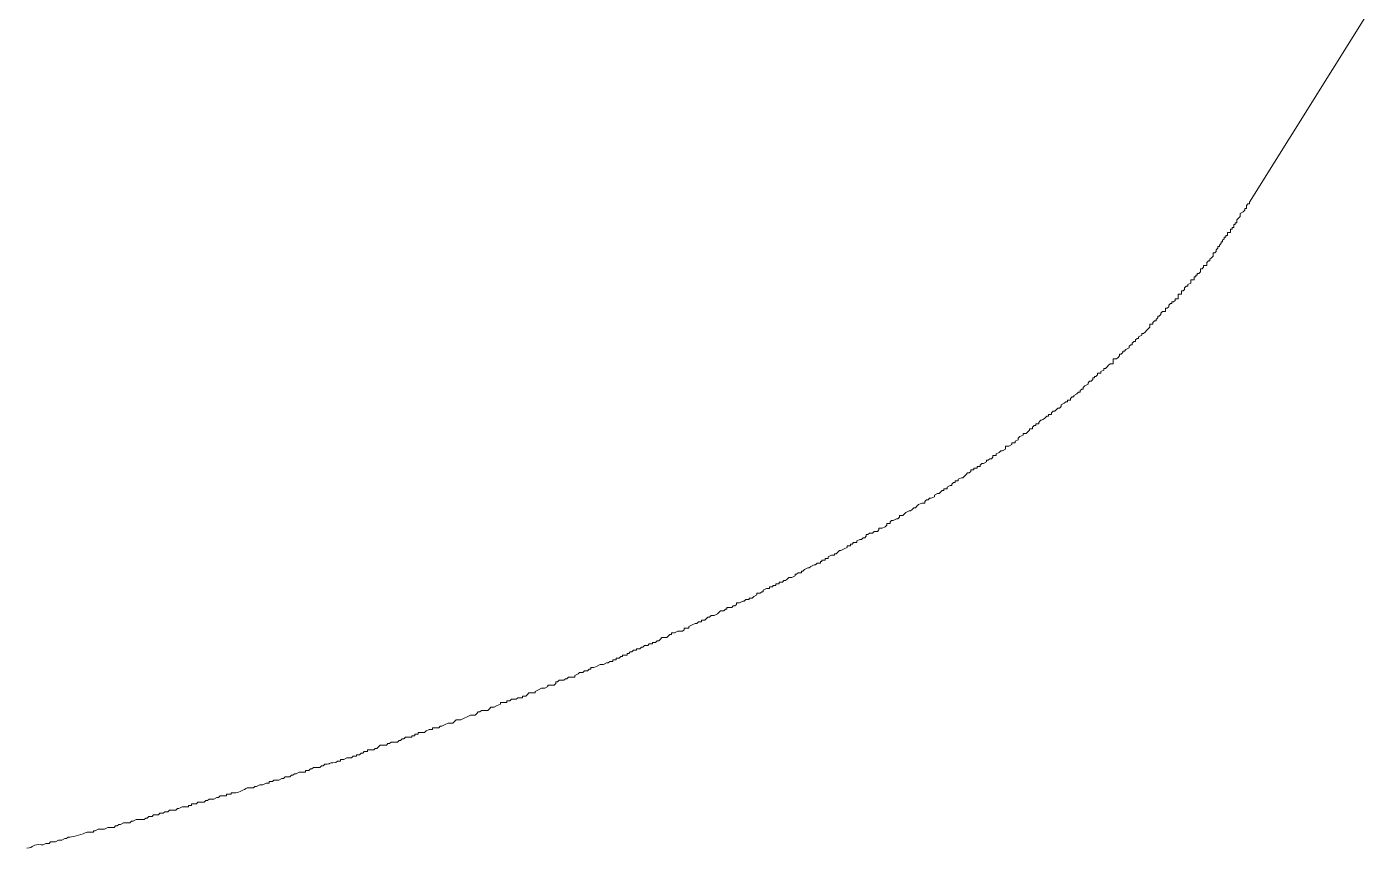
# Model space of a CAD drawing. Header units: millimetres. Extents: x 5194 to 16594, y 329 to 7592.
# Drawn here: x 10817.85 to 10836.96, y 3868.36 to 3880.02 of the extents above; entities that cross this region are included whole.
import ezdxf

# ---------------------------------------------------------------- set-up
doc = ezdxf.new("R2010")
doc.units = ezdxf.units.MM
doc.header["$MEASUREMENT"] = 0
doc.layers.add('PDF_Geometry', color=7, linetype='Continuous', true_color=0x231f20)

msp = doc.modelspace()

# ---------------------------------------------------------------- linework, layer by layer
at = {"layer": 'PDF_Geometry', "color": 0, "lineweight": 9}
for p, q in [((10835.209, 3877.532), (10836.963, 3880.344)), ((10835.164, 3877.487), (10835.186, 3877.51)), ((10835.164, 3877.465), (10835.164, 3877.487)), ((10835.164, 3877.442), (10835.164, 3877.465)), ((10835.186, 3877.51), (10835.209, 3877.51)), ((10835.209, 3877.51), (10835.209, 3877.532)), ((10835.029, 3877.285), (10835.051, 3877.307)), ((10835.029, 3877.263), (10835.029, 3877.285)), ((10835.051, 3877.307), (10835.074, 3877.33)), ((10835.074, 3877.375), (10835.119, 3877.397)), ((10835.074, 3877.352), (10835.074, 3877.375)), ((10835.074, 3877.33), (10835.074, 3877.352)), ((10835.119, 3877.397), (10835.141, 3877.42)), ((10835.141, 3877.42), (10835.141, 3877.442)), ((10835.141, 3877.442), (10835.164, 3877.442)), ((10834.894, 3877.083), (10834.894, 3877.105)), ((10834.894, 3877.105), (10834.939, 3877.105)), ((10834.894, 3877.06), (10834.894, 3877.083)), ((10834.939, 3877.128), (10834.939, 3877.15)), ((10834.939, 3877.15), (10834.961, 3877.15)), ((10834.939, 3877.105), (10834.939, 3877.128)), ((10834.961, 3877.15), (10834.961, 3877.173)), ((10834.961, 3877.173), (10834.984, 3877.173)), ((10834.984, 3877.195), (10834.984, 3877.218)), ((10834.984, 3877.218), (10835.006, 3877.218)), ((10834.984, 3877.173), (10834.984, 3877.195)), ((10835.006, 3877.218), (10835.006, 3877.24)), ((10835.006, 3877.24), (10835.029, 3877.24)), ((10835.029, 3877.24), (10835.029, 3877.263)), ((10834.759, 3876.88), (10834.759, 3876.903)), ((10834.759, 3876.903), (10834.781, 3876.903)), ((10834.781, 3876.925), (10834.804, 3876.948)), ((10834.781, 3876.903), (10834.781, 3876.925)), ((10834.804, 3876.948), (10834.804, 3876.97)), ((10834.804, 3876.97), (10834.826, 3876.97)), ((10834.826, 3876.993), (10834.849, 3877.015)), ((10834.826, 3876.97), (10834.826, 3876.993)), ((10834.849, 3877.015), (10834.849, 3877.038)), ((10834.849, 3877.038), (10834.871, 3877.038)), ((10834.871, 3877.038), (10834.871, 3877.06)), ((10834.871, 3877.06), (10834.894, 3877.06)), ((10834.601, 3876.678), (10834.624, 3876.7)), ((10834.624, 3876.7), (10834.646, 3876.7)), ((10834.646, 3876.723), (10834.669, 3876.745)), ((10834.646, 3876.7), (10834.646, 3876.723)), ((10834.669, 3876.745), (10834.691, 3876.768)), ((10834.691, 3876.79), (10834.691, 3876.813)), ((10834.691, 3876.813), (10834.714, 3876.813)), ((10834.691, 3876.768), (10834.691, 3876.79)), ((10834.714, 3876.813), (10834.736, 3876.835)), ((10834.736, 3876.858), (10834.759, 3876.88)), ((10834.736, 3876.835), (10834.736, 3876.858)), ((10834.466, 3876.498), (10834.466, 3876.52)), ((10834.466, 3876.52), (10834.489, 3876.52)), ((10834.489, 3876.52), (10834.511, 3876.543)), ((10834.511, 3876.565), (10834.511, 3876.588)), ((10834.511, 3876.588), (10834.534, 3876.588)), ((10834.511, 3876.543), (10834.511, 3876.565)), ((10834.534, 3876.588), (10834.556, 3876.61)), ((10834.556, 3876.61), (10834.556, 3876.633)), ((10834.556, 3876.633), (10834.601, 3876.633)), ((10834.601, 3876.655), (10834.601, 3876.678)), ((10834.601, 3876.633), (10834.601, 3876.655)), ((10834.286, 3876.318), (10834.309, 3876.34)), ((10834.286, 3876.295), (10834.286, 3876.318)), ((10834.309, 3876.34), (10834.331, 3876.34)), ((10834.331, 3876.363), (10834.376, 3876.385)), ((10834.331, 3876.34), (10834.331, 3876.363)), ((10834.376, 3876.408), (10834.376, 3876.43)), ((10834.376, 3876.43), (10834.421, 3876.43)), ((10834.376, 3876.385), (10834.376, 3876.408)), ((10834.421, 3876.453), (10834.421, 3876.475)), ((10834.421, 3876.475), (10834.444, 3876.475)), ((10834.421, 3876.43), (10834.421, 3876.453)), ((10834.444, 3876.475), (10834.444, 3876.498)), ((10834.444, 3876.498), (10834.466, 3876.498)), ((10834.129, 3876.116), (10834.152, 3876.138)), ((10834.152, 3876.138), (10834.152, 3876.161)), ((10834.152, 3876.161), (10834.197, 3876.161)), ((10834.197, 3876.206), (10834.197, 3876.228)), ((10834.197, 3876.228), (10834.242, 3876.228)), ((10834.197, 3876.183), (10834.197, 3876.206)), ((10834.197, 3876.161), (10834.197, 3876.183)), ((10834.242, 3876.25), (10834.242, 3876.273)), ((10834.242, 3876.273), (10834.264, 3876.273)), ((10834.242, 3876.228), (10834.242, 3876.25)), ((10834.264, 3876.273), (10834.286, 3876.295)), ((10833.927, 3875.913), (10833.949, 3875.936)), ((10833.949, 3875.958), (10833.972, 3875.981)), ((10833.949, 3875.936), (10833.949, 3875.958)), ((10833.972, 3875.981), (10834.017, 3875.981)), ((10834.017, 3876.003), (10834.017, 3876.026)), ((10834.017, 3876.026), (10834.039, 3876.026)), ((10834.017, 3875.981), (10834.017, 3876.003)), ((10834.039, 3876.026), (10834.062, 3876.048)), ((10834.062, 3876.071), (10834.084, 3876.093)), ((10834.062, 3876.048), (10834.062, 3876.071)), ((10834.084, 3876.093), (10834.107, 3876.093)), ((10834.107, 3876.093), (10834.107, 3876.116)), ((10834.107, 3876.116), (10834.129, 3876.116)), ((10833.769, 3875.733), (10833.792, 3875.756)), ((10833.792, 3875.778), (10833.792, 3875.801)), ((10833.792, 3875.801), (10833.837, 3875.801)), ((10833.792, 3875.756), (10833.792, 3875.778)), ((10833.837, 3875.823), (10833.859, 3875.846)), ((10833.837, 3875.801), (10833.837, 3875.823)), ((10833.859, 3875.846), (10833.882, 3875.846)), ((10833.882, 3875.868), (10833.904, 3875.891)), ((10833.882, 3875.846), (10833.882, 3875.868)), ((10833.904, 3875.891), (10833.904, 3875.913)), ((10833.904, 3875.913), (10833.927, 3875.913)), ((10833.544, 3875.531), (10833.567, 3875.553)), ((10833.567, 3875.553), (10833.589, 3875.553)), ((10833.589, 3875.576), (10833.612, 3875.598)), ((10833.589, 3875.553), (10833.589, 3875.576)), ((10833.612, 3875.598), (10833.634, 3875.598)), ((10833.634, 3875.621), (10833.679, 3875.643)), ((10833.634, 3875.598), (10833.634, 3875.621)), ((10833.679, 3875.643), (10833.679, 3875.666)), ((10833.679, 3875.666), (10833.702, 3875.666)), ((10833.702, 3875.666), (10833.724, 3875.688)), ((10833.724, 3875.688), (10833.747, 3875.711)), ((10833.747, 3875.711), (10833.769, 3875.733)), ((10833.364, 3875.351), (10833.364, 3875.373)), ((10833.364, 3875.373), (10833.387, 3875.373)), ((10833.387, 3875.373), (10833.409, 3875.396)), ((10833.409, 3875.396), (10833.409, 3875.418)), ((10833.409, 3875.418), (10833.432, 3875.418)), ((10833.432, 3875.418), (10833.454, 3875.441)), ((10833.454, 3875.441), (10833.499, 3875.463)), ((10833.499, 3875.486), (10833.522, 3875.508)), ((10833.499, 3875.463), (10833.499, 3875.486)), ((10833.522, 3875.508), (10833.544, 3875.508)), ((10833.544, 3875.508), (10833.544, 3875.531)), ((10833.14, 3875.149), (10833.14, 3875.171)), ((10833.14, 3875.171), (10833.162, 3875.171)), ((10833.162, 3875.171), (10833.185, 3875.193)), ((10833.185, 3875.193), (10833.207, 3875.216)), ((10833.207, 3875.216), (10833.229, 3875.238)), ((10833.229, 3875.238), (10833.274, 3875.238)), ((10833.274, 3875.283), (10833.274, 3875.306)), ((10833.274, 3875.306), (10833.319, 3875.306)), ((10833.274, 3875.261), (10833.274, 3875.283)), ((10833.274, 3875.238), (10833.274, 3875.261)), ((10833.319, 3875.306), (10833.342, 3875.328)), ((10833.342, 3875.328), (10833.364, 3875.351)), ((10832.915, 3874.969), (10832.937, 3874.991)), ((10832.937, 3874.991), (10832.96, 3874.991)), ((10832.96, 3874.991), (10832.982, 3875.014)), ((10832.982, 3875.014), (10832.982, 3875.036)), ((10832.982, 3875.036), (10833.005, 3875.036)), ((10833.005, 3875.036), (10833.005, 3875.059)), ((10833.005, 3875.059), (10833.027, 3875.059)), ((10833.027, 3875.059), (10833.05, 3875.081)), ((10833.05, 3875.081), (10833.05, 3875.104)), ((10833.05, 3875.104), (10833.095, 3875.104)), ((10833.095, 3875.126), (10833.14, 3875.149)), ((10833.095, 3875.104), (10833.095, 3875.126)), ((10832.712, 3874.789), (10832.757, 3874.811)), ((10832.712, 3874.766), (10832.712, 3874.789)), ((10832.757, 3874.811), (10832.78, 3874.834)), ((10832.78, 3874.834), (10832.802, 3874.834)), ((10832.802, 3874.856), (10832.825, 3874.879)), ((10832.802, 3874.834), (10832.802, 3874.856)), ((10832.825, 3874.879), (10832.847, 3874.879)), ((10832.847, 3874.901), (10832.87, 3874.924)), ((10832.847, 3874.879), (10832.847, 3874.901)), ((10832.87, 3874.924), (10832.915, 3874.946)), ((10832.915, 3874.946), (10832.915, 3874.969)), ((10832.465, 3874.586), (10832.487, 3874.609)), ((10832.487, 3874.609), (10832.51, 3874.609)), ((10832.51, 3874.609), (10832.532, 3874.631)), ((10832.532, 3874.654), (10832.577, 3874.676)), ((10832.532, 3874.631), (10832.532, 3874.654)), ((10832.577, 3874.676), (10832.6, 3874.699)), ((10832.6, 3874.699), (10832.622, 3874.699)), ((10832.622, 3874.699), (10832.622, 3874.721)), ((10832.622, 3874.721), (10832.645, 3874.721)), ((10832.645, 3874.721), (10832.667, 3874.721)), ((10832.667, 3874.744), (10832.69, 3874.766)), ((10832.667, 3874.721), (10832.667, 3874.744)), ((10832.69, 3874.766), (10832.712, 3874.766)), ((10832.217, 3874.406), (10832.217, 3874.384)), ((10832.33, 3874.496), (10832.352, 3874.496)), ((10832.352, 3874.496), (10832.352, 3874.519)), ((10832.352, 3874.519), (10832.397, 3874.519)), ((10832.397, 3874.541), (10832.42, 3874.564)), ((10832.397, 3874.519), (10832.397, 3874.541)), ((10832.42, 3874.564), (10832.442, 3874.564)), ((10832.442, 3874.564), (10832.465, 3874.586)), ((10831.993, 3874.226), (10831.948, 3874.204)), ((10832.038, 3874.249), (10831.993, 3874.249)), ((10831.993, 3874.249), (10831.993, 3874.226)), ((10832.06, 3874.271), (10832.038, 3874.249)), ((10832.083, 3874.294), (10832.06, 3874.271)), ((10832.105, 3874.316), (10832.083, 3874.316)), ((10832.083, 3874.316), (10832.083, 3874.294)), ((10832.128, 3874.316), (10832.105, 3874.316)), ((10832.15, 3874.361), (10832.128, 3874.339)), ((10832.128, 3874.339), (10832.128, 3874.316)), ((10832.173, 3874.361), (10832.15, 3874.361)), ((10832.217, 3874.384), (10832.173, 3874.384)), ((10832.173, 3874.384), (10832.173, 3874.361)), ((10831.745, 3874.024), (10831.7, 3874.002)), ((10831.79, 3874.069), (10831.745, 3874.069)), ((10831.745, 3874.069), (10831.745, 3874.047)), ((10831.745, 3874.047), (10831.745, 3874.024)), ((10831.835, 3874.092), (10831.79, 3874.069)), ((10831.88, 3874.114), (10831.835, 3874.114)), ((10831.835, 3874.114), (10831.835, 3874.092)), ((10831.925, 3874.159), (10831.88, 3874.137)), ((10831.88, 3874.137), (10831.88, 3874.114)), ((10831.948, 3874.204), (10831.925, 3874.181)), ((10831.925, 3874.181), (10831.925, 3874.159)), ((10831.475, 3873.844), (10831.43, 3873.822)), ((10831.498, 3873.867), (10831.475, 3873.867)), ((10831.475, 3873.867), (10831.475, 3873.844)), ((10831.52, 3873.889), (10831.498, 3873.867)), ((10831.543, 3873.889), (10831.52, 3873.889)), ((10831.565, 3873.912), (10831.543, 3873.889)), ((10831.588, 3873.934), (10831.565, 3873.934)), ((10831.565, 3873.934), (10831.565, 3873.912)), ((10831.61, 3873.934), (10831.588, 3873.934)), ((10831.655, 3873.979), (10831.61, 3873.957)), ((10831.61, 3873.957), (10831.61, 3873.934)), ((10831.678, 3874.002), (10831.655, 3873.979)), ((10831.7, 3874.002), (10831.678, 3874.002)), ((10831.16, 3873.642), (10831.138, 3873.619)), ((10831.183, 3873.664), (10831.16, 3873.642)), ((10831.205, 3873.687), (10831.183, 3873.664)), ((10831.228, 3873.687), (10831.205, 3873.687)), ((10831.25, 3873.709), (10831.228, 3873.687)), ((10831.295, 3873.732), (10831.25, 3873.732)), ((10831.25, 3873.732), (10831.25, 3873.709)), ((10831.318, 3873.754), (10831.295, 3873.754)), ((10831.295, 3873.754), (10831.295, 3873.732)), ((10831.34, 3873.754), (10831.318, 3873.754)), ((10831.363, 3873.777), (10831.34, 3873.777)), ((10831.34, 3873.777), (10831.34, 3873.754)), ((10831.385, 3873.777), (10831.363, 3873.777)), ((10831.408, 3873.822), (10831.385, 3873.799)), ((10831.385, 3873.799), (10831.385, 3873.777)), ((10831.43, 3873.822), (10831.408, 3873.822)), ((10830.913, 3873.462), (10830.868, 3873.462)), ((10830.868, 3873.462), (10830.868, 3873.439)), ((10830.958, 3873.507), (10830.913, 3873.484)), ((10830.913, 3873.484), (10830.913, 3873.462)), ((10830.981, 3873.507), (10830.958, 3873.507)), ((10831.003, 3873.552), (10830.981, 3873.529)), ((10830.981, 3873.529), (10830.981, 3873.507)), ((10831.026, 3873.552), (10831.003, 3873.552)), ((10831.048, 3873.574), (10831.026, 3873.574)), ((10831.026, 3873.574), (10831.026, 3873.552)), ((10831.071, 3873.574), (10831.048, 3873.574)), ((10831.116, 3873.619), (10831.071, 3873.597)), ((10831.071, 3873.597), (10831.071, 3873.574)), ((10831.138, 3873.619), (10831.116, 3873.619)), ((10830.553, 3873.259), (10830.508, 3873.237)), ((10830.576, 3873.259), (10830.553, 3873.259)), ((10830.598, 3873.259), (10830.576, 3873.259)), ((10830.621, 3873.304), (10830.598, 3873.282)), ((10830.598, 3873.282), (10830.598, 3873.259)), ((10830.643, 3873.304), (10830.621, 3873.304)), ((10830.666, 3873.327), (10830.643, 3873.304)), ((10830.688, 3873.327), (10830.666, 3873.327)), ((10830.733, 3873.349), (10830.688, 3873.327)), ((10830.778, 3873.394), (10830.733, 3873.372)), ((10830.733, 3873.372), (10830.733, 3873.349)), ((10830.801, 3873.394), (10830.778, 3873.394)), ((10830.823, 3873.417), (10830.801, 3873.394)), ((10830.846, 3873.439), (10830.823, 3873.417)), ((10830.868, 3873.439), (10830.846, 3873.439)), ((10830.261, 3873.08), (10830.238, 3873.08)), ((10830.238, 3873.08), (10830.238, 3873.057)), ((10830.283, 3873.08), (10830.261, 3873.08)), ((10830.306, 3873.102), (10830.283, 3873.08)), ((10830.328, 3873.124), (10830.306, 3873.102)), ((10830.373, 3873.147), (10830.328, 3873.124)), ((10830.396, 3873.147), (10830.373, 3873.147)), ((10830.418, 3873.169), (10830.396, 3873.147)), ((10830.441, 3873.192), (10830.418, 3873.169)), ((10830.463, 3873.192), (10830.441, 3873.192)), ((10830.486, 3873.214), (10830.463, 3873.192)), ((10830.508, 3873.237), (10830.486, 3873.214)), ((10829.946, 3872.877), (10829.924, 3872.855)), ((10829.969, 3872.9), (10829.946, 3872.9)), ((10829.946, 3872.9), (10829.946, 3872.877)), ((10829.991, 3872.9), (10829.969, 3872.9)), ((10830.036, 3872.922), (10829.991, 3872.9)), ((10830.059, 3872.945), (10830.036, 3872.922)), ((10830.103, 3872.967), (10830.059, 3872.967)), ((10830.059, 3872.967), (10830.059, 3872.945)), ((10830.126, 3873.012), (10830.103, 3872.99)), ((10830.103, 3872.99), (10830.103, 3872.967)), ((10830.148, 3873.012), (10830.126, 3873.012)), ((10830.193, 3873.035), (10830.148, 3873.012)), ((10830.216, 3873.035), (10830.193, 3873.035)), ((10830.238, 3873.057), (10830.216, 3873.035)), ((10829.586, 3872.697), (10829.564, 3872.675)), ((10829.631, 3872.697), (10829.586, 3872.697)), ((10829.676, 3872.742), (10829.631, 3872.72)), ((10829.631, 3872.72), (10829.631, 3872.697)), ((10829.699, 3872.742), (10829.676, 3872.742)), ((10829.721, 3872.765), (10829.699, 3872.742)), ((10829.744, 3872.765), (10829.721, 3872.765)), ((10829.766, 3872.787), (10829.744, 3872.765)), ((10829.789, 3872.81), (10829.766, 3872.81)), ((10829.766, 3872.81), (10829.766, 3872.787)), ((10829.811, 3872.832), (10829.789, 3872.81)), ((10829.856, 3872.832), (10829.811, 3872.832)), ((10829.879, 3872.855), (10829.856, 3872.832)), ((10829.901, 3872.855), (10829.879, 3872.855)), ((10829.924, 3872.855), (10829.901, 3872.855)), ((10829.271, 3872.517), (10829.226, 3872.495)), ((10829.226, 3872.495), (10829.226, 3872.472)), ((10829.294, 3872.517), (10829.271, 3872.517)), ((10829.316, 3872.517), (10829.294, 3872.517)), ((10829.339, 3872.54), (10829.316, 3872.54)), ((10829.316, 3872.54), (10829.316, 3872.517)), ((10829.361, 3872.562), (10829.339, 3872.54)), ((10829.384, 3872.585), (10829.361, 3872.562)), ((10829.406, 3872.585), (10829.384, 3872.585)), ((10829.451, 3872.607), (10829.406, 3872.585)), ((10829.496, 3872.63), (10829.451, 3872.607)), ((10829.519, 3872.652), (10829.496, 3872.652)), ((10829.496, 3872.652), (10829.496, 3872.63)), ((10829.541, 3872.652), (10829.519, 3872.652)), ((10829.564, 3872.675), (10829.541, 3872.675)), ((10829.541, 3872.675), (10829.541, 3872.652)), ((10828.889, 3872.315), (10828.867, 3872.292)), ((10828.934, 3872.337), (10828.889, 3872.315)), ((10828.957, 3872.337), (10828.934, 3872.337)), ((10828.979, 3872.36), (10828.957, 3872.337)), ((10829.024, 3872.382), (10828.979, 3872.36)), ((10829.047, 3872.382), (10829.024, 3872.382)), ((10829.069, 3872.405), (10829.047, 3872.382)), ((10829.114, 3872.405), (10829.069, 3872.405)), ((10829.136, 3872.427), (10829.114, 3872.427)), ((10829.114, 3872.427), (10829.114, 3872.405)), ((10829.181, 3872.45), (10829.136, 3872.45)), ((10829.136, 3872.45), (10829.136, 3872.427)), ((10829.204, 3872.472), (10829.181, 3872.472)), ((10829.181, 3872.472), (10829.181, 3872.45)), ((10829.226, 3872.472), (10829.204, 3872.472)), ((10828.529, 3872.112), (10828.484, 3872.112)), ((10828.484, 3872.112), (10828.484, 3872.09)), ((10828.574, 3872.135), (10828.529, 3872.135)), ((10828.529, 3872.135), (10828.529, 3872.112)), ((10828.597, 3872.157), (10828.574, 3872.135)), ((10828.619, 3872.157), (10828.597, 3872.157)), ((10828.642, 3872.18), (10828.619, 3872.157)), ((10828.664, 3872.202), (10828.642, 3872.18)), ((10828.709, 3872.202), (10828.664, 3872.202)), ((10828.754, 3872.225), (10828.709, 3872.202)), ((10828.777, 3872.247), (10828.754, 3872.247)), ((10828.754, 3872.247), (10828.754, 3872.225)), ((10828.799, 3872.27), (10828.777, 3872.247)), ((10828.822, 3872.27), (10828.799, 3872.27)), ((10828.844, 3872.27), (10828.822, 3872.27)), ((10828.867, 3872.292), (10828.844, 3872.292)), ((10828.844, 3872.292), (10828.844, 3872.27)), ((10828.169, 3871.933), (10828.147, 3871.91)), ((10828.214, 3871.955), (10828.169, 3871.933)), ((10828.237, 3871.978), (10828.214, 3871.978)), ((10828.214, 3871.978), (10828.214, 3871.955)), ((10828.259, 3871.978), (10828.237, 3871.978)), ((10828.282, 3872), (10828.259, 3871.978)), ((10828.304, 3872), (10828.282, 3872)), ((10828.349, 3872.045), (10828.304, 3872.023)), ((10828.304, 3872.023), (10828.304, 3872)), ((10828.394, 3872.045), (10828.349, 3872.045)), ((10828.439, 3872.067), (10828.394, 3872.067)), ((10828.394, 3872.067), (10828.394, 3872.045)), ((10828.462, 3872.09), (10828.439, 3872.09)), ((10828.439, 3872.09), (10828.439, 3872.067)), ((10828.484, 3872.09), (10828.462, 3872.09)), ((10827.697, 3871.73), (10827.675, 3871.708)), ((10827.72, 3871.73), (10827.697, 3871.73)), ((10827.742, 3871.73), (10827.72, 3871.73)), ((10827.765, 3871.753), (10827.742, 3871.73)), ((10827.787, 3871.753), (10827.765, 3871.753)), ((10827.832, 3871.775), (10827.787, 3871.775)), ((10827.787, 3871.775), (10827.787, 3871.753)), ((10827.855, 3871.775), (10827.832, 3871.775)), ((10827.877, 3871.798), (10827.855, 3871.775)), ((10827.9, 3871.798), (10827.877, 3871.798)), ((10827.922, 3871.82), (10827.9, 3871.798)), ((10827.967, 3871.843), (10827.922, 3871.843)), ((10827.922, 3871.843), (10827.922, 3871.82)), ((10828.012, 3871.865), (10827.967, 3871.843)), ((10828.034, 3871.865), (10828.012, 3871.865)), ((10828.057, 3871.888), (10828.034, 3871.865)), ((10828.079, 3871.888), (10828.057, 3871.888)), ((10828.102, 3871.888), (10828.079, 3871.888)), ((10828.124, 3871.91), (10828.102, 3871.91)), ((10828.102, 3871.91), (10828.102, 3871.888)), ((10828.147, 3871.91), (10828.124, 3871.91)), ((10827.337, 3871.55), (10827.292, 3871.528)), ((10827.36, 3871.55), (10827.337, 3871.55)), ((10827.382, 3871.573), (10827.36, 3871.55)), ((10827.427, 3871.573), (10827.382, 3871.573)), ((10827.472, 3871.595), (10827.427, 3871.595)), ((10827.427, 3871.595), (10827.427, 3871.573)), ((10827.495, 3871.618), (10827.472, 3871.595)), ((10827.517, 3871.64), (10827.495, 3871.618)), ((10827.54, 3871.64), (10827.517, 3871.64)), ((10827.562, 3871.663), (10827.54, 3871.64)), ((10827.585, 3871.663), (10827.562, 3871.663)), ((10827.607, 3871.663), (10827.585, 3871.663)), ((10827.652, 3871.685), (10827.607, 3871.663)), ((10827.675, 3871.708), (10827.652, 3871.685)), ((10826.865, 3871.348), (10826.843, 3871.325)), ((10826.91, 3871.348), (10826.865, 3871.348)), ((10826.933, 3871.348), (10826.91, 3871.348)), ((10826.955, 3871.37), (10826.933, 3871.348)), ((10826.977, 3871.393), (10826.955, 3871.37)), ((10827, 3871.393), (10826.977, 3871.393)), ((10827.045, 3871.415), (10827, 3871.415)), ((10827, 3871.415), (10827, 3871.393)), ((10827.09, 3871.438), (10827.045, 3871.415)), ((10827.112, 3871.438), (10827.09, 3871.438)), ((10827.135, 3871.438), (10827.112, 3871.438)), ((10827.157, 3871.438), (10827.135, 3871.438)), ((10827.18, 3871.46), (10827.157, 3871.438)), ((10827.202, 3871.483), (10827.18, 3871.483)), ((10827.18, 3871.483), (10827.18, 3871.46)), ((10827.225, 3871.483), (10827.202, 3871.483)), ((10827.247, 3871.483), (10827.225, 3871.483)), ((10827.292, 3871.528), (10827.247, 3871.505)), ((10827.247, 3871.505), (10827.247, 3871.483)), ((10826.46, 3871.168), (10826.438, 3871.145)), ((10826.483, 3871.168), (10826.46, 3871.168)), ((10826.505, 3871.168), (10826.483, 3871.168)), ((10826.55, 3871.19), (10826.505, 3871.19)), ((10826.505, 3871.19), (10826.505, 3871.168)), ((10826.573, 3871.213), (10826.55, 3871.19)), ((10826.595, 3871.213), (10826.573, 3871.213)), ((10826.618, 3871.235), (10826.595, 3871.213)), ((10826.64, 3871.235), (10826.618, 3871.235)), ((10826.663, 3871.235), (10826.64, 3871.235)), ((10826.685, 3871.258), (10826.663, 3871.235)), ((10826.73, 3871.258), (10826.685, 3871.258)), ((10826.753, 3871.28), (10826.73, 3871.28)), ((10826.73, 3871.28), (10826.73, 3871.258)), ((10826.775, 3871.28), (10826.753, 3871.28)), ((10826.798, 3871.303), (10826.775, 3871.28)), ((10826.82, 3871.303), (10826.798, 3871.303)), ((10826.843, 3871.325), (10826.82, 3871.303)), ((10825.988, 3870.966), (10825.943, 3870.943)), ((10826.033, 3870.966), (10825.988, 3870.966)), ((10826.078, 3870.988), (10826.033, 3870.966)), ((10826.1, 3870.988), (10826.078, 3870.988)), ((10826.123, 3871.01), (10826.1, 3870.988)), ((10826.168, 3871.01), (10826.123, 3871.01)), ((10826.213, 3871.033), (10826.168, 3871.033)), ((10826.168, 3871.033), (10826.168, 3871.01)), ((10826.258, 3871.055), (10826.213, 3871.055)), ((10826.213, 3871.055), (10826.213, 3871.033)), ((10826.28, 3871.078), (10826.258, 3871.055)), ((10826.303, 3871.078), (10826.28, 3871.078)), ((10826.325, 3871.1), (10826.303, 3871.1)), ((10826.303, 3871.1), (10826.303, 3871.078)), ((10826.37, 3871.1), (10826.325, 3871.1)), ((10826.393, 3871.123), (10826.37, 3871.123)), ((10826.37, 3871.123), (10826.37, 3871.1)), ((10826.415, 3871.145), (10826.393, 3871.123)), ((10826.438, 3871.145), (10826.415, 3871.145)), ((10825.538, 3870.786), (10825.516, 3870.763)), ((10825.561, 3870.786), (10825.538, 3870.786)), ((10825.583, 3870.786), (10825.561, 3870.786)), ((10825.628, 3870.786), (10825.583, 3870.786)), ((10825.673, 3870.831), (10825.628, 3870.808)), ((10825.628, 3870.808), (10825.628, 3870.786)), ((10825.696, 3870.853), (10825.673, 3870.831)), ((10825.718, 3870.853), (10825.696, 3870.853)), ((10825.741, 3870.853), (10825.718, 3870.853)), ((10825.763, 3870.876), (10825.741, 3870.853)), ((10825.808, 3870.876), (10825.763, 3870.876)), ((10825.831, 3870.898), (10825.808, 3870.876)), ((10825.853, 3870.898), (10825.831, 3870.898)), ((10825.898, 3870.921), (10825.853, 3870.921)), ((10825.853, 3870.921), (10825.853, 3870.898)), ((10825.943, 3870.943), (10825.898, 3870.921)), ((10825.111, 3870.606), (10825.066, 3870.583)), ((10825.066, 3870.583), (10825.066, 3870.561)), ((10825.156, 3870.628), (10825.111, 3870.606)), ((10825.201, 3870.628), (10825.156, 3870.628)), ((10825.246, 3870.651), (10825.201, 3870.628)), ((10825.291, 3870.673), (10825.246, 3870.673)), ((10825.246, 3870.673), (10825.246, 3870.651)), ((10825.313, 3870.673), (10825.291, 3870.673)), ((10825.336, 3870.673), (10825.313, 3870.673)), ((10825.358, 3870.696), (10825.336, 3870.673)), ((10825.381, 3870.718), (10825.358, 3870.718)), ((10825.358, 3870.718), (10825.358, 3870.696)), ((10825.403, 3870.741), (10825.381, 3870.718)), ((10825.448, 3870.741), (10825.403, 3870.741)), ((10825.471, 3870.741), (10825.448, 3870.741)), ((10825.493, 3870.763), (10825.471, 3870.741)), ((10825.516, 3870.763), (10825.493, 3870.763)), ((10824.571, 3870.403), (10824.526, 3870.381)), ((10824.616, 3870.426), (10824.571, 3870.426)), ((10824.571, 3870.426), (10824.571, 3870.403)), ((10824.661, 3870.426), (10824.616, 3870.426)), ((10824.706, 3870.448), (10824.661, 3870.448)), ((10824.661, 3870.448), (10824.661, 3870.426)), ((10824.729, 3870.471), (10824.706, 3870.448)), ((10824.751, 3870.471), (10824.729, 3870.471)), ((10824.774, 3870.471), (10824.751, 3870.471)), ((10824.796, 3870.471), (10824.774, 3870.471)), ((10824.819, 3870.493), (10824.796, 3870.471)), ((10824.841, 3870.493), (10824.819, 3870.493)), ((10824.886, 3870.493), (10824.841, 3870.493)), ((10824.931, 3870.516), (10824.886, 3870.516)), ((10824.886, 3870.516), (10824.886, 3870.493)), ((10824.953, 3870.538), (10824.931, 3870.516)), ((10824.976, 3870.561), (10824.953, 3870.538)), ((10824.998, 3870.561), (10824.976, 3870.561)), ((10825.021, 3870.561), (10824.998, 3870.561)), ((10825.066, 3870.561), (10825.021, 3870.561)), ((10824.054, 3870.201), (10824.009, 3870.178)), ((10824.099, 3870.223), (10824.054, 3870.201)), ((10824.144, 3870.246), (10824.099, 3870.223)), ((10824.189, 3870.246), (10824.144, 3870.246)), ((10824.211, 3870.246), (10824.189, 3870.246)), ((10824.234, 3870.268), (10824.211, 3870.246)), ((10824.256, 3870.291), (10824.234, 3870.268)), ((10824.279, 3870.291), (10824.256, 3870.291)), ((10824.301, 3870.313), (10824.279, 3870.291)), ((10824.324, 3870.313), (10824.301, 3870.313)), ((10824.369, 3870.313), (10824.324, 3870.313)), ((10824.391, 3870.313), (10824.369, 3870.313)), ((10824.414, 3870.336), (10824.391, 3870.313)), ((10824.436, 3870.358), (10824.414, 3870.336)), ((10824.459, 3870.358), (10824.436, 3870.358)), ((10824.481, 3870.358), (10824.459, 3870.358)), ((10824.526, 3870.381), (10824.481, 3870.358)), ((10823.514, 3870.021), (10823.492, 3869.998)), ((10823.559, 3870.043), (10823.514, 3870.021)), ((10823.604, 3870.043), (10823.559, 3870.043)), ((10823.649, 3870.066), (10823.604, 3870.066)), ((10823.604, 3870.066), (10823.604, 3870.043)), ((10823.672, 3870.066), (10823.649, 3870.066)), ((10823.694, 3870.066), (10823.672, 3870.066)), ((10823.717, 3870.088), (10823.694, 3870.066)), ((10823.739, 3870.088), (10823.717, 3870.088)), ((10823.784, 3870.111), (10823.739, 3870.088)), ((10823.829, 3870.133), (10823.784, 3870.111)), ((10823.851, 3870.133), (10823.829, 3870.133)), ((10823.874, 3870.133), (10823.851, 3870.133)), ((10823.896, 3870.133), (10823.874, 3870.133)), ((10823.919, 3870.156), (10823.896, 3870.133)), ((10823.941, 3870.178), (10823.919, 3870.156)), ((10823.964, 3870.178), (10823.941, 3870.178)), ((10824.009, 3870.178), (10823.964, 3870.178)), ((10822.862, 3869.819), (10822.839, 3869.796)), ((10822.907, 3869.819), (10822.862, 3869.819)), ((10822.929, 3869.819), (10822.907, 3869.819)), ((10822.952, 3869.819), (10822.929, 3869.819)), ((10822.974, 3869.841), (10822.952, 3869.819)), ((10822.997, 3869.841), (10822.974, 3869.841)), ((10823.019, 3869.864), (10822.997, 3869.841)), ((10823.042, 3869.864), (10823.019, 3869.864)), ((10823.087, 3869.864), (10823.042, 3869.864)), ((10823.109, 3869.864), (10823.087, 3869.864)), ((10823.132, 3869.886), (10823.109, 3869.864)), ((10823.154, 3869.886), (10823.132, 3869.886)), ((10823.177, 3869.909), (10823.154, 3869.886)), ((10823.199, 3869.909), (10823.177, 3869.909)), ((10823.222, 3869.931), (10823.199, 3869.909)), ((10823.267, 3869.931), (10823.222, 3869.931)), ((10823.312, 3869.931), (10823.267, 3869.931)), ((10823.357, 3869.954), (10823.312, 3869.954)), ((10823.312, 3869.954), (10823.312, 3869.931)), ((10823.402, 3869.976), (10823.357, 3869.976)), ((10823.357, 3869.976), (10823.357, 3869.954)), ((10823.447, 3869.998), (10823.402, 3869.998)), ((10823.402, 3869.998), (10823.402, 3869.976)), ((10823.492, 3869.998), (10823.447, 3869.998)), ((10822.39, 3869.639), (10822.345, 3869.616)), ((10822.435, 3869.639), (10822.39, 3869.639)), ((10822.457, 3869.639), (10822.435, 3869.639)), ((10822.48, 3869.661), (10822.457, 3869.639)), ((10822.525, 3869.661), (10822.48, 3869.661)), ((10822.547, 3869.684), (10822.525, 3869.684)), ((10822.525, 3869.684), (10822.525, 3869.661)), ((10822.57, 3869.684), (10822.547, 3869.684)), ((10822.592, 3869.706), (10822.57, 3869.684)), ((10822.615, 3869.706), (10822.592, 3869.706)), ((10822.637, 3869.729), (10822.615, 3869.706)), ((10822.682, 3869.729), (10822.637, 3869.729)), ((10822.727, 3869.751), (10822.682, 3869.751)), ((10822.682, 3869.751), (10822.682, 3869.729)), ((10822.75, 3869.751), (10822.727, 3869.751)), ((10822.772, 3869.751), (10822.75, 3869.751)), ((10822.794, 3869.774), (10822.772, 3869.751)), ((10822.817, 3869.774), (10822.794, 3869.774)), ((10822.839, 3869.796), (10822.817, 3869.774)), ((10821.715, 3869.436), (10821.67, 3869.414)), ((10821.76, 3869.436), (10821.715, 3869.436)), ((10821.805, 3869.436), (10821.76, 3869.436)), ((10821.85, 3869.459), (10821.805, 3869.459)), ((10821.805, 3869.459), (10821.805, 3869.436)), ((10821.872, 3869.481), (10821.85, 3869.459)), ((10821.895, 3869.481), (10821.872, 3869.481)), ((10821.917, 3869.504), (10821.895, 3869.481)), ((10821.94, 3869.504), (10821.917, 3869.504)), ((10821.985, 3869.504), (10821.94, 3869.504)), ((10822.007, 3869.504), (10821.985, 3869.504)), ((10822.03, 3869.526), (10822.007, 3869.504)), ((10822.052, 3869.526), (10822.03, 3869.526)), ((10822.075, 3869.549), (10822.052, 3869.526)), ((10822.255, 3869.594), (10822.232, 3869.571)), ((10822.3, 3869.594), (10822.255, 3869.594)), ((10822.345, 3869.616), (10822.3, 3869.616)), ((10822.3, 3869.616), (10822.3, 3869.594)), ((10821.153, 3869.256), (10821.108, 3869.234)), ((10821.198, 3869.256), (10821.153, 3869.256)), ((10821.243, 3869.279), (10821.198, 3869.256)), ((10821.288, 3869.279), (10821.243, 3869.279)), ((10821.333, 3869.301), (10821.288, 3869.301)), ((10821.288, 3869.301), (10821.288, 3869.279)), ((10821.355, 3869.324), (10821.333, 3869.301)), ((10821.378, 3869.324), (10821.355, 3869.324)), ((10821.423, 3869.324), (10821.378, 3869.324)), ((10821.468, 3869.346), (10821.423, 3869.324)), ((10821.49, 3869.346), (10821.468, 3869.346)), ((10821.513, 3869.369), (10821.49, 3869.346)), ((10821.535, 3869.369), (10821.513, 3869.369)), ((10821.558, 3869.369), (10821.535, 3869.369)), ((10821.58, 3869.369), (10821.558, 3869.369)), ((10821.603, 3869.391), (10821.58, 3869.369)), ((10821.625, 3869.391), (10821.603, 3869.391)), ((10821.648, 3869.414), (10821.625, 3869.391)), ((10821.67, 3869.414), (10821.648, 3869.414)), ((10820.433, 3869.054), (10820.411, 3869.031)), ((10820.456, 3869.054), (10820.433, 3869.054)), ((10820.478, 3869.054), (10820.456, 3869.054)), ((10820.501, 3869.054), (10820.478, 3869.054)), ((10820.546, 3869.076), (10820.501, 3869.054)), ((10820.568, 3869.076), (10820.546, 3869.076)), ((10820.591, 3869.099), (10820.568, 3869.076)), ((10820.613, 3869.099), (10820.591, 3869.099)), ((10820.636, 3869.099), (10820.613, 3869.099)), ((10820.681, 3869.099), (10820.636, 3869.099)), ((10820.703, 3869.121), (10820.681, 3869.121)), ((10820.681, 3869.121), (10820.681, 3869.099)), ((10820.748, 3869.121), (10820.703, 3869.121)), ((10820.793, 3869.144), (10820.748, 3869.144)), ((10820.748, 3869.144), (10820.748, 3869.121)), ((10820.815, 3869.144), (10820.793, 3869.144)), ((10820.995, 3869.211), (10820.973, 3869.211)), ((10821.018, 3869.211), (10820.995, 3869.211)), ((10821.063, 3869.211), (10821.018, 3869.211)), ((10821.085, 3869.234), (10821.063, 3869.211)), ((10821.108, 3869.234), (10821.085, 3869.234)), ((10819.803, 3868.874), (10819.781, 3868.852)), ((10819.826, 3868.874), (10819.803, 3868.874)), ((10819.848, 3868.874), (10819.826, 3868.874)), ((10819.871, 3868.897), (10819.848, 3868.874)), ((10819.893, 3868.897), (10819.871, 3868.897)), ((10819.916, 3868.897), (10819.893, 3868.897)), ((10819.961, 3868.897), (10819.916, 3868.897)), ((10819.983, 3868.919), (10819.961, 3868.897)), ((10820.006, 3868.919), (10819.983, 3868.919)), ((10820.051, 3868.941), (10820.006, 3868.919)), ((10820.096, 3868.941), (10820.051, 3868.941)), ((10820.141, 3868.941), (10820.096, 3868.941)), ((10820.186, 3868.964), (10820.141, 3868.964)), ((10820.141, 3868.964), (10820.141, 3868.941)), ((10820.231, 3868.986), (10820.186, 3868.986)), ((10820.186, 3868.986), (10820.186, 3868.964)), ((10820.253, 3868.986), (10820.231, 3868.986)), ((10820.276, 3869.009), (10820.253, 3868.986)), ((10820.321, 3869.009), (10820.276, 3869.009)), ((10820.366, 3869.009), (10820.321, 3869.009)), ((10820.388, 3869.031), (10820.366, 3869.009)), ((10820.411, 3869.031), (10820.388, 3869.031)), ((10819.106, 3868.672), (10819.084, 3868.649)), ((10819.129, 3868.672), (10819.106, 3868.672)), ((10819.151, 3868.694), (10819.129, 3868.672)), ((10819.174, 3868.694), (10819.151, 3868.694)), ((10819.219, 3868.717), (10819.174, 3868.694)), ((10819.264, 3868.717), (10819.219, 3868.717)), ((10819.309, 3868.717), (10819.264, 3868.717)), ((10819.331, 3868.739), (10819.309, 3868.717)), ((10819.354, 3868.739), (10819.331, 3868.739)), ((10819.399, 3868.762), (10819.354, 3868.739)), ((10819.444, 3868.762), (10819.399, 3868.762)), ((10819.489, 3868.762), (10819.444, 3868.762)), ((10819.511, 3868.762), (10819.489, 3868.762)), ((10819.534, 3868.784), (10819.511, 3868.762)), ((10819.556, 3868.784), (10819.534, 3868.784)), ((10819.579, 3868.807), (10819.556, 3868.784)), ((10819.624, 3868.807), (10819.579, 3868.807)), ((10819.646, 3868.829), (10819.624, 3868.807)), ((10819.668, 3868.829), (10819.646, 3868.829)), ((10819.713, 3868.829), (10819.668, 3868.829)), ((10819.736, 3868.852), (10819.713, 3868.829)), ((10819.781, 3868.852), (10819.736, 3868.852)), ((10818.387, 3868.492), (10818.342, 3868.469)), ((10818.409, 3868.492), (10818.387, 3868.492)), ((10818.432, 3868.514), (10818.409, 3868.492)), ((10818.454, 3868.514), (10818.432, 3868.514)), ((10818.724, 3868.582), (10818.701, 3868.582)), ((10818.746, 3868.582), (10818.724, 3868.582)), ((10818.791, 3868.582), (10818.746, 3868.582)), ((10818.814, 3868.604), (10818.791, 3868.604)), ((10818.791, 3868.604), (10818.791, 3868.582)), ((10818.859, 3868.627), (10818.814, 3868.604)), ((10818.881, 3868.627), (10818.859, 3868.627)), ((10818.904, 3868.627), (10818.881, 3868.627)), ((10818.926, 3868.627), (10818.904, 3868.627)), ((10818.949, 3868.627), (10818.926, 3868.627)), ((10818.994, 3868.649), (10818.949, 3868.627)), ((10819.039, 3868.649), (10818.994, 3868.649)), ((10819.084, 3868.649), (10819.039, 3868.649)), ((10818.072, 3868.402), (10818.049, 3868.402)), ((10818.117, 3868.424), (10818.072, 3868.402)), ((10818.162, 3868.424), (10818.117, 3868.424)), ((10818.184, 3868.447), (10818.162, 3868.424)), ((10818.207, 3868.447), (10818.184, 3868.447)), ((10818.229, 3868.447), (10818.207, 3868.447)), ((10818.252, 3868.447), (10818.229, 3868.447)), ((10818.297, 3868.469), (10818.252, 3868.447)), ((10818.342, 3868.469), (10818.297, 3868.469))]:
    msp.add_line(p, q, dxfattribs=at)
for points in [[(10832.33, 3874.496), (10832.217, 3874.384), (10832.262, 3874.474), (10832.217, 3874.406)], [(10822.232, 3869.571), (10822.097, 3869.571), (10822.187, 3869.549), (10822.075, 3869.549)], [(10820.973, 3869.211), (10820.928, 3869.189), (10820.86, 3869.144), (10820.815, 3869.144)], [(10818.701, 3868.582), (10818.634, 3868.559), (10818.522, 3868.514), (10818.454, 3868.514)], [(10818.049, 3868.402), (10817.937, 3868.424), (10817.937, 3868.357), (10817.847, 3868.357)]]:
    msp.add_open_spline(points, degree=3, dxfattribs=at)

doc.saveas('drawing.dxf')
